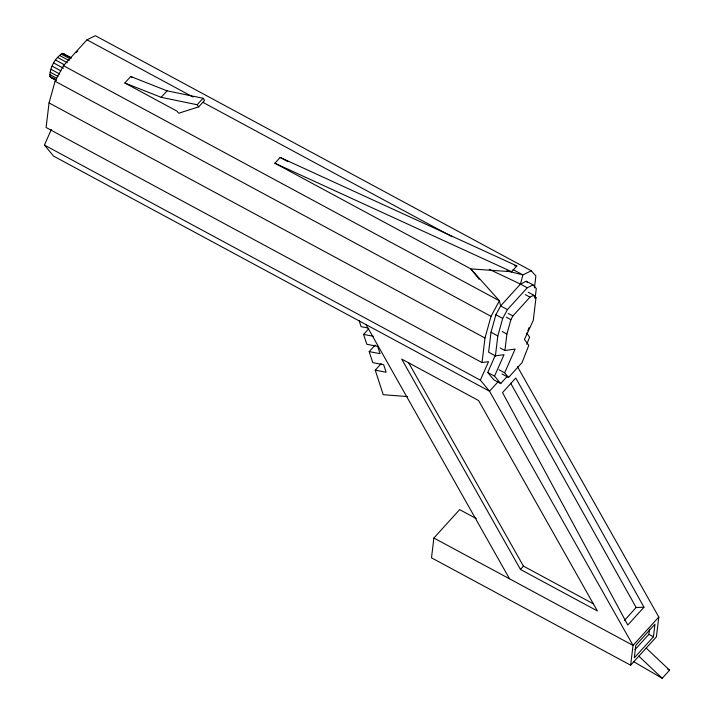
<?xml version="1.0" encoding="UTF-8"?>
<svg xmlns="http://www.w3.org/2000/svg" width="714" height="714" viewBox="0 0 714 714"><rect width="100%" height="100%" fill="white"/><g stroke="black" fill="none" stroke-linecap="round" stroke-linejoin="round"><path stroke-width="1.07" d="M534.438 287.876L535.884 275.934L531.278 270.776L95.346 35.7L86.956 39.823L63.457 65.715L55.094 81.244L49.061 102.923L46.089 127.494L482.021 362.569L488.537 361.668L480.352 380.151L489.536 391.21L633.032 645.402L630.64 665.207L431.497 557.812L433.889 538.017L459.655 509.626L476.327 518.623M482.021 362.569L484.993 338.008L491.027 316.329L499.389 300.799L470.847 268.901L274.881 163.229L280.129 157.437L516.874 265.929L511.626 271.713L470.847 268.901L479.156 279.236M535.089 298.47L536.294 288.527L533.063 284.913L526.254 281.245L520.452 284.092L500.621 305.94L495.882 314.749L491.009 332.26L488.599 352.198L495.409 355.875L504.039 354.679L494.534 376.135L500.71 383.57L507.208 376.403M495.409 355.875L497.819 335.937L502.692 318.417L507.44 309.608L527.262 287.769L533.063 284.913M508.538 377.483L504.637 372.779L515.124 349.084L504.905 350.503L506.895 334.054L510.903 319.676L512.911 315.936L529.966 297.149L533.822 295.248L536.009 297.693L533.251 320.497L524.442 339.4L528.788 345.389L522.05 362.605L508.538 377.483L501.996 373.957M634.907 649.731L648.892 634.327L649.526 629.079M653.435 636.772L654.961 624.179L635.826 645.26L634.3 657.862L653.435 636.772L648.892 634.327M517.489 366.701L658.799 617.021L656.398 636.817L630.64 665.207M56.433 80.521L50.551 77.344L49.882 76.291C49.953 67.544 54.916 57.736 62.627 53.398L70.606 57.343M527.262 287.769L520.452 284.092L522.889 274.899L531.278 270.776M527.851 330.76L529.065 327.655M526.762 344.291L529.592 337.062L526.646 333.01M498.363 381.472L489.536 391.21L53.604 156.134L44.429 145.067L51.319 129.511M500.71 383.57L493.901 379.893L487.724 372.458L495.498 354.903M520.47 569.469L401.705 359.088L478.594 400.545L597.35 610.925L520.47 569.469L523.424 566.113L408.497 362.516M178.072 112.553L177.036 111.152L124.816 82.985L130.707 76.496L167.067 90.83L203.044 98.255L204.597 100.371L198.715 106.859L178.589 113.258M124.816 82.985L161.185 97.318L167.067 90.83M161.185 97.318L197.162 104.744L203.044 98.255M407.658 396.609L383.222 394.69L375.243 370.164L386.104 372.244L383.65 364.702L372.788 362.632L369.2 351.609L380.062 353.68L377.679 346.361L366.817 344.282L363.604 334.411L368.754 328.735M369.2 351.609L375.091 345.121M375.243 370.164L381.133 363.676M624.375 620.484L636.156 607.507L643.992 607.195L515.767 378.009L502.522 392.602L627.793 625.036L643.992 607.195M658.799 617.021L633.032 645.402L433.889 538.017M633.434 661.539L662.217 678.3L669.571 670.187L646.197 648.053M76.309 52.461L77.647 51.033M514.669 265.778L516.874 265.929M367.603 327.913L361.088 326.673L359.053 320.416M363.604 334.411L373.377 336.276M50.551 77.344L55.585 79.709M506.94 270.883L522.889 274.899L513.071 269.606M274.881 163.229L511.626 271.713M489.197 269.312L520.452 284.092M86.956 39.823L192.994 96.997M202.812 102.298L452.203 236.78M130.707 76.496L132.634 77.54M280.129 157.437L287.974 161.667M528.208 292.222L533.822 295.248M534.134 296.685L536.009 297.693M525.29 294.623L529.966 297.149M62.627 53.398L71.445 58.155M61.136 53.978L69.954 58.726M59.378 55.335L69.178 60.619M57.459 57.388L67.259 62.671M55.522 59.994L64.349 64.751M63.457 65.715L499.389 300.799L500.621 305.94L507.44 309.608M53.702 62.975L63.501 68.267M52.113 66.134L60.931 70.891M508.234 313.419L512.911 315.936M50.864 69.24L59.681 73.997M506.226 317.159L510.903 319.676M50.042 72.096L57.888 76.327M495.882 314.749L502.692 318.417M49.712 74.497L56.576 78.201M49.882 76.291L55.763 79.459M55.094 81.244L491.027 316.329M502.228 331.528L506.895 334.054M491.009 332.26L497.819 335.937M49.061 102.923L484.993 338.008M500.237 347.986L504.905 350.503M499.024 369.754L504.637 372.779M487.724 372.458L494.534 376.135M44.429 145.067L480.352 380.151M523.424 566.113L593.495 603.892M667.652 669.072L669.571 670.187M638.843 656.166L662.217 678.3M526.254 281.245L527.548 282.682M197.162 104.744L198.715 106.859M63.742 53.648L64.412 54.701M366.023 324.602L509.528 578.804M510.653 383.177L636.156 607.507"/></g></svg>
